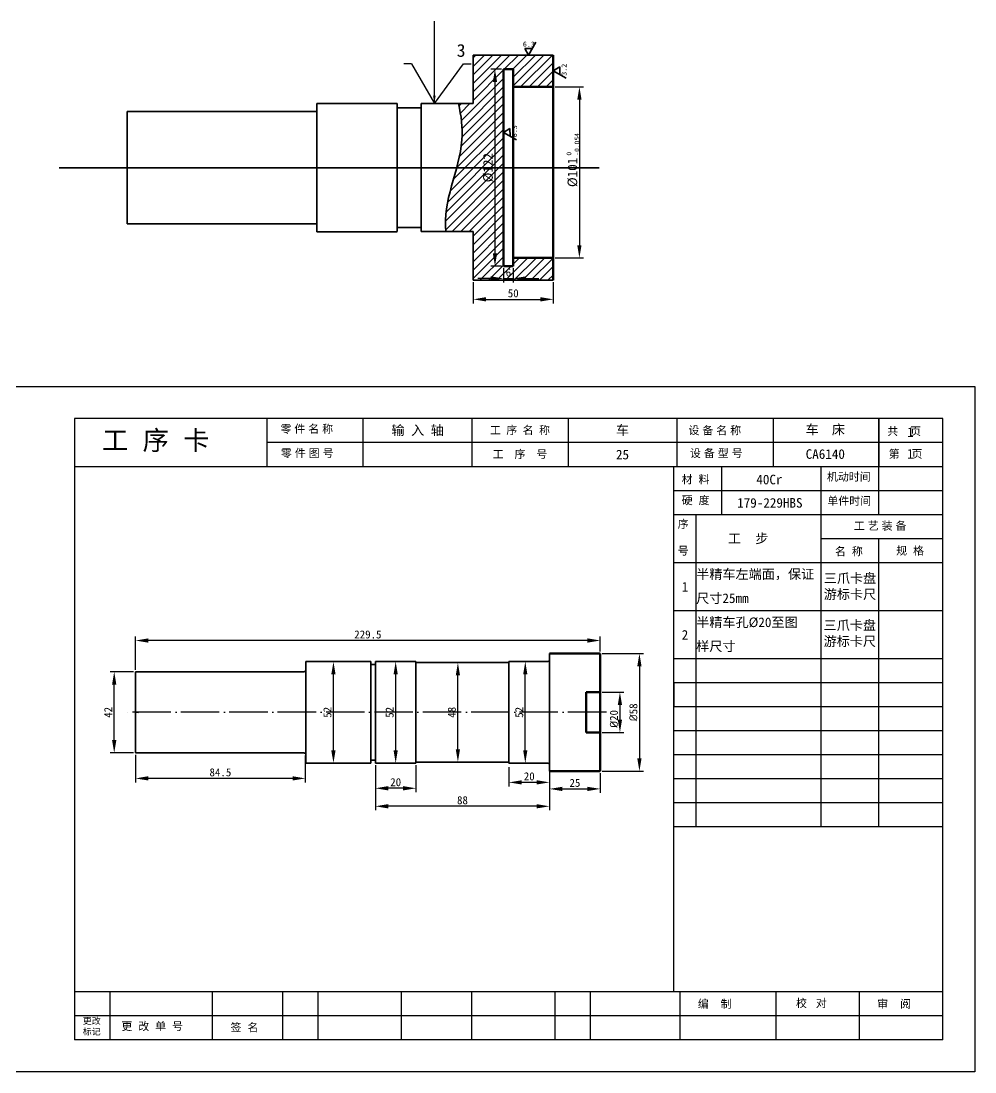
# Model space of a CAD drawing. Header units: millimetres. Extents: x -768 to 1998, y -1210 to -137.
# Drawn here: x 1345.2 to 1642.9, y -465.3 to -137.1 of the extents above; entities that cross this region are included whole.
import ezdxf

# ---------------------------------------------------------------- set-up
doc = ezdxf.new("R2010")
doc.units = ezdxf.units.MM
doc.header["$LTSCALE"] = 0.5
doc.header["$MEASUREMENT"] = 0
doc.linetypes.add('ACAD_ISO04W100', pattern=[30, 24, -3, 0, -3])
doc.layers.add('bx', color=4, linetype='Continuous', plot=False)
for name, color, linetype, lineweight in [('cu', 7, 'Continuous', 70), ('pou', 7, 'Continuous', 30), ('xi', 7, 'Continuous', 35), ('粗实线', 7, 'Continuous', 70)]:
    doc.layers.add(name, color=color, linetype=linetype, lineweight=lineweight)
doc.layers.add('中心线', color=255, linetype='ACAD_ISO04W100')
doc.layers.add('尺寸标注', color=255, linetype='Continuous')
doc.styles.get("Standard").update_dxf_attribs({"font": '', "height": 2.5})
doc.styles.get('Standard').set_extended_font_data('SimSun')
doc.dimstyles.new('DIN', dxfattribs={"dimtxt": 2.5, "dimasz": 4, "dimexe": 1.25, "dimexo": 0.625, "dimtad": 1, "dimdec": 4, "dimdsep": 46, "dimlunit": 6, "dimtxsty": 'Standard', "dimcen": 2.5, "dimadec": 0, "dimazin": 0, "dimtfac": 1, "dimtdec": 4, "dimtmove": 0, "dimatfit": 3, "dimfxl": 1, "dimtvp": 1, "dimtolj": 1, "dimtzin": 0, "dimarcsym": 0})
doc.dimstyles.new('ISO-25', dxfattribs={"dimtxt": 2.5, "dimasz": 2.5, "dimexe": 1.25, "dimexo": 0.625, "dimtad": 1, "dimdsep": 46, "dimtxsty": 'Standard', "dimcen": 2.5, "dimadec": 0, "dimazin": 0, "dimtp": 0.5, "dimtm": 0.3, "dimtfac": 1, "dimtmove": 0, "dimatfit": 3, "dimfxl": 1, "dimarcsym": 0})
doc.dimstyles.new('zhijingbiaozhu', dxfattribs={"dimtxt": 4, "dimasz": 4, "dimexe": 1.25, "dimexo": 0.625, "dimtad": 1, "dimtxsty": 'Standard', "dimcen": 2.5, "dimadec": 0, "dimazin": 0, "dimtfac": 1, "dimtmove": 0, "dimatfit": 3, "dimfxl": 1, "dimarcsym": 0})

# ---------------------------------------------------------------- blocks, each defined once
blk = doc.blocks.new('gxk1')
at = {"linetype": 'Continuous'}
for p, q in [((84, 7.5), (0, 7.5)), ((0, 0), (0, 7.5)), ((7, 0), (7, 7.5)), ((46, 0), (46, 7.5)), ((64, 0), (64, 7.5)), ((84, 0), (84, 7.5)), ((84, 0), (0, 0))]:
    blk.add_line(p, q, dxfattribs=at)
at = {"linetype": 'Continuous', "flags": 8}
for tag, p in [('XH', (0, 0)), ('GB', (7, 0)), ('MC', (46, 0)), ('GG', (64, 0))]:
    blk.add_attdef(tag, p, '', height=7, dxfattribs=at)
blk = doc.blocks.new('*D13')
at = {"layer": 'Defpoints', "color": 0, "transparency": 16777216}
for p in [(1486.32, -218.07), (1511.32, -218.07), (1511.32, -224.01)]:
    blk.add_point(p, dxfattribs=at)
at = {"layer": 'xi', "color": 0, "lineweight": -2, "transparency": 16777216}
for p, q in [((1486.32, -218.7), (1486.32, -225.26)), ((1511.32, -218.7), (1511.32, -225.26)), ((1490.32, -224.01), (1507.32, -224.01))]:
    blk.add_line(p, q, dxfattribs=at)
at = {"layer": 'xi', "color": 0, "transparency": 16777216}
for points in [[(1490.32, -223.34), (1490.32, -224.67), (1486.32, -224.01)], [(1507.32, -223.34), (1507.32, -224.67), (1511.32, -224.01)]]:
    blk.add_solid(points, dxfattribs=at)
at = {"layer": 'xi', "color": 0, "transparency": 16777216, "insert": (1498.82, -222.13), "char_height": 2.5, "attachment_point": 5}
blk.add_mtext('\\A1;50', dxfattribs=at)
blk = doc.blocks.new('*D14')
at = {"layer": 'Defpoints', "color": 0, "transparency": 16777216}
for p in [(1511.32, -157.66), (1511.32, -211.1), (1519.47, -211.1)]:
    blk.add_point(p, dxfattribs=at)
at = {"layer": 'xi', "color": 0, "lineweight": -2, "transparency": 16777216}
for p, q in [((1511.94, -157.66), (1520.72, -157.66)), ((1519.47, -161.66), (1519.47, -207.1)), ((1511.94, -211.1), (1520.72, -211.1))]:
    blk.add_line(p, q, dxfattribs=at)
at = {"layer": 'xi', "color": 0, "transparency": 16777216}
for points in [[(1518.81, -161.66), (1520.14, -161.66), (1519.47, -157.66)], [(1518.81, -207.1), (1520.14, -207.1), (1519.47, -211.1)]]:
    blk.add_solid(points, dxfattribs=at)
at = {"layer": 'xi', "color": 0, "transparency": 16777216, "insert": (1517.35, -184.38), "char_height": 3, "attachment_point": 5, "rotation": 90}
blk.add_mtext('%%c101', dxfattribs=at)
blk = doc.blocks.new('*D15')
at = {"layer": 'Defpoints', "color": 0, "transparency": 16777216}
for p in [(1495.82, -152.18), (1493.12, -213.62), (1495.82, -213.62)]:
    blk.add_point(p, dxfattribs=at)
at = {"layer": 'xi', "color": 0, "lineweight": -2, "transparency": 16777216}
for p, q in [((1495.19, -152.18), (1491.87, -152.18)), ((1493.12, -156.18), (1493.12, -209.62)), ((1495.19, -213.62), (1491.87, -213.62))]:
    blk.add_line(p, q, dxfattribs=at)
at = {"layer": 'xi', "color": 0, "transparency": 16777216}
for points in [[(1492.46, -156.18), (1493.79, -156.18), (1493.12, -152.18)], [(1492.46, -209.62), (1493.79, -209.62), (1493.12, -213.62)]]:
    blk.add_solid(points, dxfattribs=at)
at = {"layer": 'xi', "color": 0, "transparency": 16777216, "insert": (1491, -182.9), "char_height": 3, "attachment_point": 5, "rotation": 90}
blk.add_mtext('%%C122', dxfattribs=at)
blk = doc.blocks.new('*D16')
at = {"layer": 'Defpoints', "color": 0, "transparency": 16777216}
for p in [(1495.82, -213.62), (1498.82, -213.62), (1498.82, -217.5)]:
    blk.add_point(p, dxfattribs=at)
at = {"layer": 'xi', "color": 0, "lineweight": -2, "transparency": 16777216}
for p, q in [((1495.82, -214.25), (1495.82, -218.75)), ((1498.82, -214.25), (1498.82, -218.75)), ((1491.82, -217.5), (1487.82, -217.5)), ((1495.82, -217.5), (1498.82, -217.5)), ((1502.82, -217.5), (1506.82, -217.5))]:
    blk.add_line(p, q, dxfattribs=at)
at = {"layer": 'xi', "color": 0, "transparency": 16777216}
for points in [[(1491.82, -216.83), (1491.82, -218.16), (1495.82, -217.5)], [(1502.82, -216.83), (1502.82, -218.16), (1498.82, -217.5)]]:
    blk.add_solid(points, dxfattribs=at)
at = {"layer": 'xi', "color": 0, "transparency": 16777216, "insert": (1497.32, -215.62), "char_height": 2.5, "attachment_point": 5}
blk.add_mtext('\\A1;6', dxfattribs=at)
blk = doc.blocks.new('*D98')
at = {"layer": 'Defpoints', "color": 0, "transparency": 16777216}
for p in [(1380.93, -330.54), (1526, -334.59), (1380.93, -340.3)]:
    blk.add_point(p, dxfattribs=at)
at = {"layer": 'xi', "color": 0, "lineweight": -2, "transparency": 16777216}
for p, q in [((1380.93, -339.67), (1380.93, -329.29)), ((1522, -330.54), (1384.93, -330.54)), ((1526, -333.96), (1526, -329.29))]:
    blk.add_line(p, q, dxfattribs=at)
at = {"layer": 'xi', "color": 0, "transparency": 16777216}
for points in [[(1384.93, -329.87), (1384.93, -331.2), (1380.93, -330.54)], [(1522, -329.87), (1522, -331.2), (1526, -330.54)]]:
    blk.add_solid(points, dxfattribs=at)
at = {"layer": 'xi', "color": 0, "transparency": 16777216, "insert": (1453.46, -328.66), "char_height": 2.5, "attachment_point": 5}
blk.add_mtext('\\A1;229.5', dxfattribs=at)
blk = doc.blocks.new('*D99')
at = {"layer": 'Defpoints', "color": 0, "transparency": 16777216}
for p in [(1502.59, -337.13), (1503.48, -337.13), (1503.48, -368.8)]:
    blk.add_point(p, dxfattribs=at)
at = {"layer": 'xi', "color": 0, "lineweight": -2, "transparency": 16777216}
for p, q in [((1502.85, -337.13), (1501.34, -337.13)), ((1502.59, -364.8), (1502.59, -341.13)), ((1502.85, -368.8), (1501.34, -368.8))]:
    blk.add_line(p, q, dxfattribs=at)
at = {"layer": 'xi', "color": 0, "transparency": 16777216}
for points in [[(1501.92, -341.13), (1503.25, -341.13), (1502.59, -337.13)], [(1501.92, -364.8), (1503.25, -364.8), (1502.59, -368.8)]]:
    blk.add_solid(points, dxfattribs=at)
at = {"layer": 'xi', "color": 0, "transparency": 16777216, "insert": (1500.71, -352.96), "char_height": 2.5, "attachment_point": 5, "rotation": 90}
blk.add_mtext('\\A1;52', dxfattribs=at)
blk = doc.blocks.new('*D100')
at = {"layer": 'Defpoints', "color": 0, "transparency": 16777216}
for p in [(1480.16, -337.44), (1481.55, -337.44), (1480.16, -368.48)]:
    blk.add_point(p, dxfattribs=at)
at = {"layer": 'xi', "color": 0, "lineweight": -2, "transparency": 16777216}
for p, q in [((1480.79, -337.44), (1482.8, -337.44)), ((1481.55, -364.48), (1481.55, -341.44)), ((1480.79, -368.48), (1482.8, -368.48))]:
    blk.add_line(p, q, dxfattribs=at)
at = {"layer": 'xi', "color": 0, "transparency": 16777216}
for points in [[(1480.88, -341.44), (1482.21, -341.44), (1481.55, -337.44)], [(1480.88, -364.48), (1482.21, -364.48), (1481.55, -368.48)]]:
    blk.add_solid(points, dxfattribs=at)
at = {"layer": 'xi', "color": 0, "transparency": 16777216, "insert": (1479.67, -352.96), "char_height": 2.5, "attachment_point": 5, "rotation": 90}
blk.add_mtext('\\A1;48', dxfattribs=at)
blk = doc.blocks.new('*D101')
at = {"layer": 'Defpoints', "color": 0, "transparency": 16777216}
for p in [(1462.14, -337.13), (1462.14, -337.13), (1462.14, -368.8)]:
    blk.add_point(p, dxfattribs=at)
at = {"layer": 'xi', "color": 0, "lineweight": -2, "transparency": 16777216}
for p, q in [((1461.51, -337.13), (1460.89, -337.13)), ((1462.14, -364.8), (1462.14, -341.13)), ((1461.51, -368.8), (1460.89, -368.8))]:
    blk.add_line(p, q, dxfattribs=at)
at = {"layer": 'xi', "color": 0, "transparency": 16777216}
for points in [[(1461.47, -341.13), (1462.8, -341.13), (1462.14, -337.13)], [(1461.47, -364.8), (1462.8, -364.8), (1462.14, -368.8)]]:
    blk.add_solid(points, dxfattribs=at)
at = {"layer": 'xi', "color": 0, "transparency": 16777216, "insert": (1460.26, -352.96), "char_height": 2.5, "attachment_point": 5, "rotation": 90}
blk.add_mtext('\\A1;52', dxfattribs=at)
blk = doc.blocks.new('*D102')
at = {"layer": 'Defpoints', "color": 0, "transparency": 16777216}
for p in [(1442.71, -337.13), (1444.28, -337.13), (1444.28, -368.8)]:
    blk.add_point(p, dxfattribs=at)
at = {"layer": 'xi', "color": 0, "lineweight": -2, "transparency": 16777216}
for p, q in [((1443.66, -337.13), (1441.46, -337.13)), ((1442.71, -364.8), (1442.71, -341.13)), ((1443.66, -368.8), (1441.46, -368.8))]:
    blk.add_line(p, q, dxfattribs=at)
at = {"layer": 'xi', "color": 0, "transparency": 16777216}
for points in [[(1442.04, -341.13), (1443.38, -341.13), (1442.71, -337.13)], [(1442.04, -364.8), (1443.38, -364.8), (1442.71, -368.8)]]:
    blk.add_solid(points, dxfattribs=at)
at = {"layer": 'xi', "color": 0, "transparency": 16777216, "insert": (1440.84, -352.96), "char_height": 2.5, "attachment_point": 5, "rotation": 90}
blk.add_mtext('\\A1;52', dxfattribs=at)
blk = doc.blocks.new('*D103')
at = {"layer": 'Defpoints', "color": 0, "transparency": 16777216}
for p in [(1374.3, -340.3), (1380.93, -340.3), (1380.93, -365.64)]:
    blk.add_point(p, dxfattribs=at)
at = {"layer": 'xi', "color": 0, "lineweight": -2, "transparency": 16777216}
for p, q in [((1380.3, -340.3), (1373.05, -340.3)), ((1374.3, -361.64), (1374.3, -344.3)), ((1380.3, -365.64), (1373.05, -365.64))]:
    blk.add_line(p, q, dxfattribs=at)
at = {"layer": 'xi', "color": 0, "transparency": 16777216}
for points in [[(1373.63, -344.3), (1374.96, -344.3), (1374.3, -340.3)], [(1373.63, -361.64), (1374.96, -361.64), (1374.3, -365.64)]]:
    blk.add_solid(points, dxfattribs=at)
at = {"layer": 'xi', "color": 0, "transparency": 16777216, "insert": (1372.42, -352.97), "char_height": 2.5, "attachment_point": 5, "rotation": 90}
blk.add_mtext('\\A1;42', dxfattribs=at)
blk = doc.blocks.new('*D104')
at = {"layer": 'Defpoints', "color": 0, "transparency": 16777216}
for p in [(1497.48, -369.47), (1510.15, -369.47), (1497.48, -374.83)]:
    blk.add_point(p, dxfattribs=at)
at = {"layer": 'xi', "color": 0, "lineweight": -2, "transparency": 16777216}
for p, q in [((1497.48, -370.1), (1497.48, -376.08)), ((1510.15, -370.1), (1510.15, -376.08)), ((1506.15, -374.83), (1501.48, -374.83))]:
    blk.add_line(p, q, dxfattribs=at)
at = {"layer": 'xi', "color": 0, "transparency": 16777216}
for points in [[(1501.48, -374.17), (1501.48, -375.5), (1497.48, -374.83)], [(1506.15, -374.17), (1506.15, -375.5), (1510.15, -374.83)]]:
    blk.add_solid(points, dxfattribs=at)
at = {"layer": 'xi', "color": 0, "transparency": 16777216, "insert": (1503.82, -372.96), "char_height": 2.5, "attachment_point": 5}
blk.add_mtext('\\A1;20', dxfattribs=at)
blk = doc.blocks.new('*D105')
at = {"layer": 'Defpoints', "color": 0, "transparency": 16777216}
for p in [(1455.8, -368.8), (1468.47, -368.8), (1455.8, -376.67)]:
    blk.add_point(p, dxfattribs=at)
at = {"layer": 'xi', "color": 0, "lineweight": -2, "transparency": 16777216}
for p, q in [((1455.8, -369.42), (1455.8, -377.92)), ((1468.47, -369.42), (1468.47, -377.92)), ((1464.47, -376.67), (1459.8, -376.67))]:
    blk.add_line(p, q, dxfattribs=at)
at = {"layer": 'xi', "color": 0, "transparency": 16777216}
for points in [[(1459.8, -376), (1459.8, -377.34), (1455.8, -376.67)], [(1464.47, -376), (1464.47, -377.34), (1468.47, -376.67)]]:
    blk.add_solid(points, dxfattribs=at)
at = {"layer": 'xi', "color": 0, "transparency": 16777216, "insert": (1462.14, -374.79), "char_height": 2.5, "attachment_point": 5}
blk.add_mtext('\\A1;20', dxfattribs=at)
blk = doc.blocks.new('*D106')
at = {"layer": 'Defpoints', "color": 0, "transparency": 16777216}
for p in [(1380.93, -365.64), (1433.94, -365.84), (1380.93, -373.59)]:
    blk.add_point(p, dxfattribs=at)
at = {"layer": 'xi', "color": 0, "lineweight": -2, "transparency": 16777216}
for p, q in [((1380.93, -366.27), (1380.93, -374.84)), ((1433.94, -366.46), (1433.94, -374.84)), ((1429.94, -373.59), (1384.93, -373.59))]:
    blk.add_line(p, q, dxfattribs=at)
at = {"layer": 'xi', "color": 0, "transparency": 16777216}
for points in [[(1384.93, -372.92), (1384.93, -374.25), (1380.93, -373.59)], [(1429.94, -372.92), (1429.94, -374.25), (1433.94, -373.59)]]:
    blk.add_solid(points, dxfattribs=at)
at = {"layer": 'xi', "color": 0, "transparency": 16777216, "insert": (1407.44, -371.71), "char_height": 2.5, "attachment_point": 5}
blk.add_mtext('\\A1;84.5', dxfattribs=at)
blk = doc.blocks.new('*D107')
at = {"layer": 'Defpoints', "color": 0, "transparency": 16777216}
for p in [(1455.8, -371.32), (1510.15, -371.32), (1455.8, -382.3)]:
    blk.add_point(p, dxfattribs=at)
at = {"layer": 'xi', "color": 0, "lineweight": -2, "transparency": 16777216}
for p, q in [((1455.8, -371.95), (1455.8, -383.55)), ((1510.15, -371.95), (1510.15, -383.55)), ((1506.15, -382.3), (1459.8, -382.3))]:
    blk.add_line(p, q, dxfattribs=at)
at = {"layer": 'xi', "color": 0, "transparency": 16777216}
for points in [[(1459.8, -381.63), (1459.8, -382.96), (1455.8, -382.3)], [(1506.15, -381.63), (1506.15, -382.96), (1510.15, -382.3)]]:
    blk.add_solid(points, dxfattribs=at)
at = {"layer": 'xi', "color": 0, "transparency": 16777216, "insert": (1482.98, -380.42), "char_height": 2.5, "attachment_point": 5}
blk.add_mtext('\\A1;88', dxfattribs=at)
blk = doc.blocks.new('*D108')
at = {"layer": 'Defpoints', "color": 0, "transparency": 16777216}
for p in [(1510.15, -371.32), (1526, -371.32), (1526, -376.87)]:
    blk.add_point(p, dxfattribs=at)
at = {"layer": 'xi', "color": 0, "lineweight": -2, "transparency": 16777216}
for p, q in [((1510.15, -371.95), (1510.15, -378.12)), ((1526, -371.95), (1526, -378.12)), ((1514.15, -376.87), (1522, -376.87))]:
    blk.add_line(p, q, dxfattribs=at)
at = {"layer": 'xi', "color": 0, "transparency": 16777216}
for points in [[(1514.15, -376.21), (1514.15, -377.54), (1510.15, -376.87)], [(1522, -376.21), (1522, -377.54), (1526, -376.87)]]:
    blk.add_solid(points, dxfattribs=at)
at = {"layer": 'xi', "color": 0, "transparency": 16777216, "insert": (1518.07, -375), "char_height": 2.5, "attachment_point": 5}
blk.add_mtext('\\A1;25', dxfattribs=at)
blk = doc.blocks.new('*D109')
at = {"layer": 'Defpoints', "color": 0, "transparency": 16777216}
for p in [(1526, -346.64), (1526, -359.3), (1532.12, -359.3)]:
    blk.add_point(p, dxfattribs=at)
at = {"layer": 'xi', "color": 0, "lineweight": -2, "transparency": 16777216}
for p, q in [((1526.62, -346.64), (1533.37, -346.64)), ((1532.12, -350.64), (1532.12, -355.3)), ((1526.62, -359.3), (1533.37, -359.3))]:
    blk.add_line(p, q, dxfattribs=at)
at = {"layer": 'xi', "color": 0, "transparency": 16777216}
for points in [[(1531.45, -350.64), (1532.78, -350.64), (1532.12, -346.64)], [(1531.45, -355.3), (1532.78, -355.3), (1532.12, -359.3)]]:
    blk.add_solid(points, dxfattribs=at)
at = {"layer": 'xi', "color": 0, "transparency": 16777216, "insert": (1530.24, -355.02), "char_height": 2.5, "attachment_point": 5, "rotation": 90}
blk.add_mtext('\\A1;{\\fISOCPEUR|b0|i0|c0|p34;%%C}20', dxfattribs=at)
blk = doc.blocks.new('*D110')
at = {"layer": 'Defpoints', "color": 0, "transparency": 16777216}
for p in [(1526, -334.59), (1526, -371.32), (1538.2, -371.32)]:
    blk.add_point(p, dxfattribs=at)
at = {"layer": 'xi', "color": 0, "lineweight": -2, "transparency": 16777216}
for p, q in [((1526.62, -334.59), (1539.45, -334.59)), ((1538.2, -338.59), (1538.2, -367.32)), ((1526.62, -371.32), (1539.45, -371.32))]:
    blk.add_line(p, q, dxfattribs=at)
at = {"layer": 'xi', "color": 0, "transparency": 16777216}
for points in [[(1537.53, -338.59), (1538.87, -338.59), (1538.2, -334.59)], [(1537.53, -367.32), (1538.87, -367.32), (1538.2, -371.32)]]:
    blk.add_solid(points, dxfattribs=at)
at = {"layer": 'xi', "color": 0, "transparency": 16777216, "insert": (1536.32, -352.96), "char_height": 2.5, "attachment_point": 5, "rotation": 90}
blk.add_mtext('\\A1;{\\fISOCPEUR|b0|i0|c0|p34;%%C}58', dxfattribs=at)

msp = doc.modelspace()

# ---------------------------------------------------------------- hatches: boundary and pattern name
at = {"layer": '尺寸标注'}
h = msp.add_hatch(dxfattribs=at)
h.set_pattern_fill('ANSI31', color=256, scale=15, style=0)
h.set_pattern_definition([(45, (668.0183, 422.5537), (-1.3258252, 1.3258252), [])])
edge = h.paths.add_edge_path()
edge.add_line((1495.81785, -152.18013), (1498.81785, -152.18013))
edge.add_line((1498.81785, -152.18013), (1498.81785, -154.70465))
edge.add_line((1498.81785, -154.70465), (1498.81785, -156.91506))
edge.add_line((1498.81785, -156.91506), (1498.81785, -157.6639))
edge.add_line((1498.81785, -157.6639), (1511.31785, -157.6639))
edge.add_line((1511.31785, -157.6639), (1511.31785, -156.98005))
edge.add_line((1511.31785, -156.98005), (1511.31785, -152.61363))
edge.add_line((1511.31785, -152.61363), (1511.31785, -152.61363))
edge.add_line((1511.31785, -152.61363), (1511.31785, -152.61363))
edge.add_line((1511.31785, -152.61363), (1511.31785, -147.73005))
edge.add_line((1511.31785, -147.73005), (1503.60053, -147.73005))
edge.add_line((1503.60053, -147.73005), (1503.60053, -147.73005))
edge.add_line((1503.60053, -147.73005), (1503.60053, -147.73005))
edge.add_line((1503.60053, -147.73005), (1498.81785, -147.73005))
edge.add_line((1498.81785, -147.73005), (1486.31785, -147.73005))
edge.add_line((1486.31785, -147.73005), (1486.2934, -160.96615))
edge.add_line((1486.2934, -160.96615), (1486.2934, -162.9015))
edge.add_line((1486.2934, -162.9015), (1485.5434, -162.9015))
edge.add_line((1485.5434, -162.9015), (1481.75372, -162.9015))
edge.add_spline(control_points=[(1481.75372, -162.9015), (1482.59428, -166.67222), (1483.43833, -173.32163), (1481.93374, -180.01294), (1481.16289, -182.9015)], knot_values=[10.472410831, 10.472410831, 10.472410831, 10.472410831, 21.97871512, 30.728418315, 30.728418315, 30.728418315, 30.728418315], degree=3, periodic=0)
edge.add_line((1481.16289, -182.9015), (1495.81785, -182.9015))
edge.add_line((1495.81785, -182.9015), (1495.81785, -152.18013))
edge = h.paths.add_edge_path()
edge.add_line((1495.81785, -182.9015), (1481.16289, -182.9015))
edge.add_spline(control_points=[(1481.16289, -182.9015), (1479.37527, -189.60004), (1476.93726, -196.28893), (1477.80563, -202.84835)], knot_values=[30.728418315, 30.728418315, 30.728418315, 30.728418315, 51.01889207, 51.01889207, 51.01889207, 51.01889207], degree=3, periodic=0)
edge.add_line((1477.80563, -202.84835), (1485.5434, -202.84835))
edge.add_line((1485.5434, -202.84835), (1486.2934, -202.84835))
edge.add_line((1486.2934, -202.84835), (1486.2934, -204.83685))
edge.add_line((1486.2934, -204.83685), (1486.31785, -218.07295))
edge.add_line((1486.31785, -218.07295), (1493.81785, -218.07295))
edge.add_line((1493.81785, -218.07295), (1498.81785, -218.07295))
edge.add_line((1498.81785, -218.07295), (1511.31785, -218.07295))
edge.add_line((1511.31785, -218.07295), (1511.31785, -211.09835))
edge.add_line((1511.31785, -211.09835), (1500.06785, -211.09835))
edge.add_line((1500.06785, -211.09835), (1498.81785, -211.09835))
edge.add_line((1498.81785, -211.09835), (1498.81785, -213.62287))
edge.add_line((1498.81785, -213.62287), (1495.81785, -213.62287))
edge.add_line((1495.81785, -213.62287), (1495.81785, -182.9015))
h.paths.add_polyline_path([(1488.74924, -187.74317), (1488.74924, -178.05983), (1493.24924, -178.05983), (1493.24924, -187.74317)], flags=9)
h.paths.add_polyline_path([(1495.71785, -213.12283), (1498.91785, -213.12283), (1498.91785, -217.62283), (1495.71785, -217.62283)], flags=24)

# ---------------------------------------------------------------- linework, layer by layer
at = {"color": 0, "linetype": 'ByBlock'}
for p, q in [((1632.9235, -261.2572), (1361.9235, -261.2572)), ((1361.9235, -261.2572), (1361.9235, -455.2572)), ((1421.9235, -261.2572), (1421.9235, -276.2572)), ((1451.9235, -261.2572), (1451.9235, -276.2572)), ((1485.9235, -261.2572), (1485.9235, -276.2572)), ((1515.9235, -261.2572), (1515.9235, -276.2572)), ((1549.9235, -261.2572), (1549.9235, -276.2572)), ((1579.9235, -261.2572), (1579.9235, -276.2572)), ((1612.9235, -291.2572), (1612.9235, -261.2572)), ((1612.9235, -261.2572), (1612.9235, -276.2572)), ((1632.9235, -455.2572), (1632.9235, -261.2572)), ((1632.9235, -268.7572), (1421.9235, -268.7572)), ((1632.9235, -276.2572), (1361.9235, -276.2572)), ((1548.9235, -440.2572), (1548.9235, -276.2572)), ((1563.9235, -291.2572), (1563.9235, -276.2572)), ((1594.9235, -306.2572), (1594.9235, -276.2572)), ((1632.9235, -283.7572), (1548.9235, -283.7572)), ((1632.9235, -291.2572), (1548.9235, -291.2572)), ((1555.9235, -306.2572), (1555.9235, -291.2572)), ((1632.9235, -298.7572), (1594.9235, -298.7572)), ((1612.9235, -306.2572), (1612.9235, -298.7572)), ((1632.9235, -306.2572), (1548.9235, -306.2572)), ((1548.9235, -343.7572), (1548.9235, -351.2572)), ((1632.9235, -440.2572), (1361.9235, -440.2572)), ((1372.9235, -440.2572), (1372.9235, -455.2572)), ((1404.9235, -455.2572), (1404.9235, -440.2572)), ((1426.9235, -455.2572), (1426.9235, -440.2572)), ((1437.9235, -455.2572), (1437.9235, -440.2572)), ((1463.9235, -455.2572), (1463.9235, -440.2572)), ((1485.9235, -455.2572), (1485.9235, -440.2572)), ((1511.9235, -455.2572), (1511.9235, -440.2572)), ((1522.9235, -455.2572), (1522.9235, -440.2572)), ((1550.9235, -455.2572), (1550.9235, -440.2572)), ((1580.9235, -455.2572), (1580.9235, -440.2572)), ((1606.9235, -455.2572), (1606.9235, -440.2572)), ((1632.9235, -447.7572), (1361.9235, -447.7572)), ((1632.9235, -455.2572), (1361.9235, -455.2572))]:
    msp.add_line(p, q, dxfattribs=at)
at = {"color": 0, "linetype": 'ByBlock', "lineweight": 30}
msp.add_line((1361.9235, -276.2572), (1361.9235, -276.2572), dxfattribs=at)
at = {"linetype": 'Continuous'}
for p, q in [((1632.9235, -306.2572), (1548.9235, -306.2572)), ((1548.9235, -313.7572), (1548.9235, -306.2572)), ((1555.9235, -313.7572), (1555.9235, -306.2572)), ((1594.9235, -313.7572), (1594.9235, -306.2572)), ((1612.9235, -313.7572), (1612.9235, -306.2572)), ((1632.9235, -313.7572), (1632.9235, -306.2572)), ((1548.9235, -321.2572), (1548.9235, -313.7572)), ((1555.9235, -336.2572), (1555.9235, -313.7572)), ((1594.9235, -336.2572), (1594.9235, -313.7572)), ((1612.9235, -336.2572), (1612.9235, -313.7572)), ((1632.9235, -321.2572), (1632.9235, -313.7572)), ((1632.9235, -321.2572), (1548.9235, -321.2572)), ((1632.9235, -336.2572), (1548.9235, -336.2572)), ((1548.9235, -343.7572), (1548.9235, -336.2572)), ((1555.9235, -351.2572), (1555.9235, -336.2572)), ((1594.9235, -351.2572), (1594.9235, -336.2572)), ((1612.9235, -351.2572), (1612.9235, -336.2572)), ((1632.9235, -343.7572), (1632.9235, -336.2572))]:
    msp.add_line(p, q, dxfattribs=at)
at = {"layer": 'bx', "color": 0, "linetype": 'ByBlock'}
msp.add_lwpolyline([(1331.9235, -251.2572), (1642.9235, -251.2572), (1642.9235, -465.2572), (1331.9235, -465.2572)], close=True, dxfattribs=at)
at = {"layer": 'cu'}
for p, q in [((1511.31785, -156.98005), (1511.31785, -147.73005)), ((1498.81785, -152.18013), (1495.81785, -152.18013)), ((1495.81785, -152.18013), (1495.81785, -213.62287)), ((1498.81785, -154.70465), (1498.81785, -152.18013)), ((1498.81785, -154.70465), (1498.81785, -156.91506)), ((1498.81785, -208.8891), (1498.81785, -156.91506)), ((1511.31785, -208.83631), (1511.31785, -156.98005)), ((1498.81785, -157.6639), (1511.31785, -157.6639)), ((1498.81785, -211.09835), (1498.81785, -208.8891)), ((1511.31785, -208.83631), (1511.31785, -218.07295)), ((1500.06785, -211.09835), (1498.81785, -211.09835)), ((1498.81785, -211.09835), (1498.81785, -213.62287)), ((1511.31785, -211.09835), (1500.06785, -211.09835)), ((1498.81785, -213.62287), (1495.81785, -213.62287))]:
    msp.add_line(p, q, dxfattribs=at)
at = {"layer": 'pou'}
for p, q in [((1474.21001, -148.37301), (1474.21001, -137.1097)), ((1467.04367, -150.48907), (1464.64367, -150.48907)), ((1467.04367, -150.48907), (1474.21, -162.90152)), ((1474.21, -162.90152), (1483.30636, -150.4931)), ((1483.30636, -150.4931), (1485.70636, -150.4931))]:
    msp.add_line(p, q, dxfattribs=at)
at = {"layer": 'xi'}
for p, q in [((1503.60053, -147.73005), (1505.90993, -143.73005)), ((1502.44583, -145.73005), (1504.75523, -145.73005)), ((1502.44583, -145.73005), (1503.60053, -147.73005)), ((1486.31785, -147.73005), (1486.2934, -160.96615)), ((1498.81785, -147.73005), (1486.31785, -147.73005)), ((1513.31785, -151.45893), (1511.31785, -152.61363)), ((1511.31785, -152.61363), (1515.31785, -154.92303)), ((1513.31785, -151.45893), (1513.31785, -153.76833)), ((1437.56785, -202.9015), (1437.56785, -162.9015)), ((1437.56785, -162.9015), (1462.56785, -162.9015)), ((1470.06785, -162.9015), (1485.5434, -162.9015)), ((1485.5434, -162.9015), (1486.2934, -162.9015)), ((1486.2934, -160.96615), (1486.2934, -162.9015)), ((1497.80928, -170.71658), (1495.81785, -171.88602)), ((1495.81785, -171.88602), (1499.83479, -174.16583)), ((1497.80928, -170.71658), (1497.82632, -173.02592)), ((1437.56785, -202.9015), (1462.56785, -202.9015)), ((1470.06785, -202.84835), (1485.5434, -202.84835)), ((1486.2934, -202.84835), (1485.5434, -202.84835)), ((1486.2934, -204.83685), (1486.2934, -202.84835)), ((1486.31785, -218.07295), (1486.2934, -204.83685)), ((1493.81785, -218.07295), (1486.31785, -218.07295)), ((1510.15058, -334.5886), (1510.15058, -336.45102)), ((1454.42194, -337.12655), (1434.14206, -337.12655)), ((1434.14206, -339.62058), (1434.14206, -337.12655)), ((1454.42194, -368.79777), (1454.42194, -337.12655)), ((1455.80406, -338.06755), (1455.80406, -337.12655)), ((1455.80406, -337.12655), (1468.4708, -337.12655)), ((1468.4708, -368.47622), (1468.4708, -337.12655)), ((1468.4708, -337.43593), (1497.48452, -337.43593)), ((1497.48452, -368.79777), (1497.48452, -337.12655)), ((1497.48452, -337.12655), (1509.47505, -337.12655)), ((1510.15058, -336.45102), (1510.15058, -369.4733)), ((1380.92773, -364.67505), (1380.92773, -341.2371)), ((1381.88089, -340.2961), (1433.46654, -340.2961)), ((1434.14206, -339.62058), (1434.14206, -366.3159)), ((1455.80406, -338.06755), (1454.42194, -338.06755)), ((1455.80406, -368.79777), (1455.80406, -338.06755)), ((1433.46654, -365.64038), (1380.92773, -365.64038)), ((1434.14206, -366.3159), (1434.14206, -368.79777)), ((1434.14206, -368.79777), (1454.42194, -368.79777)), ((1455.80406, -367.85677), (1454.42194, -367.85677)), ((1468.4708, -368.79777), (1455.80406, -368.79777)), ((1497.48452, -368.47622), (1468.4708, -368.47622)), ((1468.4708, -368.47622), (1468.4708, -368.79777)), ((1509.47505, -368.79777), (1497.48452, -368.79777)), ((1510.15058, -371.32355), (1510.15058, -369.4733))]:
    msp.add_line(p, q, dxfattribs=at)
at = {"layer": 'xi', "color": 0}
for p, q in [((1498.81785, -147.73005), (1493.81785, -147.73005)), ((1511.31785, -147.73005), (1498.81785, -147.73005)), ((1462.56785, -162.9015), (1462.56785, -182.90151)), ((1470.06785, -162.9015), (1470.06785, -182.90151)), ((1437.56785, -165.40151), (1378.31785, -165.40151)), ((1378.31785, -200.40151), (1378.31785, -165.40151)), ((1470.06785, -164.20466), (1462.56785, -164.20466)), ((1462.56785, -201.59835), (1462.56785, -182.9015)), ((1470.06785, -202.84835), (1470.06785, -182.9015)), ((1378.31785, -200.40151), (1437.56785, -200.40151)), ((1470.06785, -201.59835), (1462.56785, -201.59835)), ((1462.56785, -201.59835), (1462.56785, -202.84835)), ((1498.81785, -218.07295), (1493.81785, -218.07295)), ((1511.31785, -218.07295), (1498.81785, -218.07295)), ((1510.15058, -334.5886), (1525.99835, -334.5886)), ((1525.99835, -352.96824), (1525.99835, -334.5886)), ((1525.99835, -334.5886), (1525.99835, -371.32355)), ((1380.92773, -365.64038), (1380.92773, -340.2961)), ((1381.88089, -340.2961), (1380.92773, -340.2961)), ((1383.20361, -340.2961), (1381.88089, -340.2961)), ((1381.88089, -352.96824), (1380.92773, -352.95608)), ((1380.92773, -352.95608), (1380.92773, -352.95608)), ((1380.92773, -352.95608), (1380.92773, -365.64038)), ((1513.33229, -371.32355), (1525.99835, -371.32355))]:
    msp.add_line(p, q, dxfattribs=at)
at = {"layer": 'xi', "color": 1}
msp.add_line((1525.68799, -182.9015), (1357.06785, -182.9015), dxfattribs=at)
at = {"layer": 'xi'}
for centre, start, end in [((1509.47505, -336.45102), 270, 0), ((1433.46654, -339.62058), 270, 0), ((1433.46654, -366.3159), 0, 90), ((1509.47505, -369.4733), 0, 90)]:
    msp.add_arc(centre, 0.67552, start, end, dxfattribs=at)
msp.add_open_spline([(1481.75372, -162.9015), (1482.59428, -166.67222), (1484.28383, -179.98236), (1476.5628, -193.46037), (1477.80563, -202.84835)], degree=3, knots=[10.472410831, 10.472410831, 10.472410831, 10.472410831, 21.97871512, 51.01889207, 51.01889207, 51.01889207, 51.01889207], dxfattribs=at)
at = {"layer": '中心线'}
msp.add_line((1527.89319, -352.96216), (1377.68657, -352.96216), dxfattribs=at)
at = {"layer": '粗实线', "color": 0}
for p, q in [((1510.15058, -334.5886), (1525.99835, -334.5886)), ((1525.99835, -334.5886), (1525.99835, -337.92501)), ((1525.99835, -371.32355), (1525.99835, -368.01146)), ((1513.33229, -371.32355), (1525.99835, -371.32355))]:
    msp.add_line(p, q, dxfattribs=at)
at = {"layer": '粗实线'}
for p, q in [((1525.99835, -346.63521), (1525.99835, -337.92501)), ((1521.56624, -359.30127), (1521.56624, -346.63521)), ((1521.56624, -346.63521), (1525.99835, -346.63521)), ((1525.99835, -346.63521), (1525.99835, -359.30127)), ((1525.99835, -359.30127), (1521.56624, -359.30127)), ((1525.99835, -368.01146), (1525.99835, -359.30127)), ((1513.33229, -371.32355), (1510.15058, -371.32355))]:
    msp.add_line(p, q, dxfattribs=at)

# ---------------------------------------------------------------- block references
at = {"color": 0, "linetype": 'ByBlock'}
for p in [(1548.9235, -351.2572), (1548.9235, -358.7572), (1548.9235, -366.2572), (1548.9235, -373.7572), (1548.9235, -381.2572), (1548.9235, -388.7572)]:
    msp.add_blockref('gxk1', p, dxfattribs=at)

# ---------------------------------------------------------------- texts
at = {"color": 0, "linetype": 'ByBlock', "attachment_point": 1}
for s, insert, char_height, width in [('{\\fￋￎￌ￥|b0|i0|c134|p2;工  序  卡}', (1370.52402, -265.00739), 6, 58.6449659), ('{\\fￋￎￌ￥|b0|i0|c134|p2;共    页}', (1615.56895, -263.92907), 2.5, 17.6706), ('{\\fￋￎￌ￥|b0|i0|c134|p2;第    页}', (1615.99994, -271.03215), 2.5, 18.5326), ('{\\fￋￎￌ￥|b0|i0|c134|p2;机动时间}', (1596.73261, -278.15651), 2.5, 18), ('{\\fￋￎￌ￥|b0|i0|c134|p2;单件时间}', (1596.86898, -285.70042), 2.5, 18), ('{\\fￋￎￌ￥|b0|i0|c134|p2;工    步}', (1565.82108, -297.15689), 3, 28.7499)]:
    msp.add_mtext(s, dxfattribs=dict(at, insert=insert, char_height=char_height, width=width))
at = {"color": 0, "linetype": 'ByBlock', "lineweight": 30, "attachment_point": 1}
for s, insert, char_height, width in [('\\fￋￎￌ￥|b0|i0|c134|p2;零 件 名 称', (1426.16638, -263.20827), 2.5, 36.6), ('\\fￋￎￌ￥|b0|i0|c134|p2;零 件 图 号', (1426.32633, -270.79038), 2.5, 30), ('\\fￋￎￌ￥|b0|i0|c134|p2;设 备 型 号', (1553.97353, -270.81416), 2.5, 29.4), ('{\\fￋￎￌ￥|b0|i0|c134|p2;材  料}', (1551.39039, -278.98707), 2.5, 15), ('{\\fￋￎￌ￥|b0|i0|c134|p2;硬  度}', (1551.39039, -285.50754), 2.5, 14.2145265), ('{\\fￋￎￌ￥|b0|i0|c134|p2;序\\P\\P号}', (1550.15628, -292.91788), 2.5, 5.073), ('{\\fￋￎￌ￥|b0|i0|c134|p2;工 艺 装 备}', (1605.13263, -293.49095), 2.5, 38.2164), ('{\\fￋￎￌ￥|b0|i0|c134|p2;名  称}', (1599.24891, -301.46076), 2.5, 17.7554), ('{\\fￋￎￌ￥|b0|i0|c134|p2;规  格}', (1618.32236, -301.25724), 2.5, 29.7614), ('{\\fￋￎￌ￥|b0|i0|c134|p2;编    制}', (1556.4235, -442.7572), 2.5, 30), ('{\\fￋￎￌ￥|b0|i0|c134|p2;校   对}', (1587.072, -442.54129), 2.5, 26), ('{\\fￋￎￌ￥|b0|i0|c134|p2;审    阅}', (1612.4235, -442.7572), 2.5, 26), ('{\\fￋￎￌ￥|b0|i0|c134|p2;更改\\P标记}', (1364.47123, -448.30841), 2, 9), ('{\\fￋￎￌ￥|b0|i0|c134|p2;更  改  单  号}', (1376.54651, -449.72424), 2.5, 30.9400451), ('{\\fￋￎￌ￥|b0|i0|c134|p2;签  名}', (1410.60175, -450.10802), 2.5, 18.2414)]:
    msp.add_mtext(s, dxfattribs=dict(at, insert=insert, char_height=char_height, width=width))
for s, insert, char_height, width, attachment_point in [('{\\fKaiTi_GB2312|b0|i0|c134|p49;输 入 轴}', (1468.99308, -265.04034), 3, 34, 5), ('工 序 名 称', (1500.9235, -265.0072), 2.5, 30, 5), ('1', (1621.74432, -263.991), 3, 6.1620423, 1), ('工  序  号', (1500.9235, -272.5072), 2.5, 30, 5), ('1', (1621.71013, -270.72154), 3, 6.1620423, 1), ('40Cr', (1578.77055, -280.29189), 3, 31, 5)]:
    msp.add_mtext(s, dxfattribs=dict(insert=insert, char_height=char_height, width=width, attachment_point=attachment_point))
at = {"color": 0, "linetype": 'ByBlock', "lineweight": 40, "insert": (1553.50491, -263.6628), "char_height": 2.5, "width": 26.4, "attachment_point": 1}
msp.add_mtext('\\fￋￎￌ￥|b0|i0|c134|p2;设 备 名 称', dxfattribs=at)
at = {"layer": 'pou', "insert": (1482.55932, -146.32107), "char_height": 4, "width": 14.4304336, "attachment_point": 5}
msp.add_mtext('3', dxfattribs=at)
at = {"layer": 'xi', "insert": (1515.43754, -179.13153), "char_height": 1.5, "width": 12.9418094, "attachment_point": 1, "rotation": 89.6210385}
msp.add_mtext('0\\P-0.054', dxfattribs=at)
at = {"layer": 'xi', "char_height": 3}
for s, insert, width, attachment_point in [('{\\fKaiTi_GB2312|b0|i0|c134|p49;车}', (1532.9235, -265.0072), 34, 5), ('{\\fKaiTi_GB2312|b0|i0|c134|p49;车  床}', (1596.21517, -264.84177), 33, 5), ('25', (1532.9235, -272.5072), 34, 5), ('CA6140', (1596.21517, -272.34177), 33, 5), ('179-229HBS', (1578.91274, -287.57894), 31, 5), ('{\\fKaiTi_GB2312|b0|i0|c134|p49;半精车左端面，保证}', (1555.9235, -310.0072), 39, 4), ('{\\fKaiTi_GB2312|b0|i0|c134|p49;三爪卡盘\\P游标卡尺}', (1603.9235, -313.7572), 18, 5), ('1', (1552.4235, -313.7572), 7, 5), ('尺寸25mm', (1555.9235, -317.5072), 39, 4), ('半精车孔{\\fKaiTi_GB2312|b0|i0|c134|p49;%%C20}至图', (1555.9235, -325.0072), 39, 4), ('{\\fKaiTi_GB2312|b0|i0|c134|p49;三爪卡盘\\P游标卡尺}', (1603.86096, -328.42993), 18, 5), ('2', (1552.4235, -328.7572), 7, 5), ('{\\fKaiTi_GB2312|b0|i0|c134|p49;样尺寸}', (1555.9235, -332.5072), 39, 4)]:
    msp.add_mtext(s, dxfattribs=dict(at, insert=insert, width=width, attachment_point=attachment_point))
at = {"layer": 'xi'}
msp.add_attdef('6.3', (1501.82797, -145.13065), '', height=1.6, dxfattribs=at)
for tag, p in [('3.2', (1515.47555, -154.18995)), ('6.3', (1500.02419, -173.40103))]:
    msp.add_attdef(tag, p, '', height=1.6, rotation=90, dxfattribs=at)

# ---------------------------------------------------------------- dimensions: what is measured, and where the dimension line sits
for base, p1, p2, text, picture, middle in [((1493.12424, -213.62287), (1495.81785, -152.18013), (1495.81785, -213.62287), '%%C122', '*D15', (1490.99924, -182.9015)), ((1519.47465, -211.09835), (1511.31785, -157.6639), (1511.31785, -211.09835), '%%c101', '*D14', (1517.34965, -184.38112))]:
    dim = msp.add_linear_dim(base=base, p1=p1, p2=p2, angle=90, text=text, dimstyle='zhijingbiaozhu', override={"dimpost": '%%c<>'}, dxfattribs=at)
    dim.commit()
    dim.dimension.update_dxf_attribs({"geometry": picture, "text_midpoint": middle})
for base, p1, p2, text, picture, middle in [((1498.81785, -217.49783), (1495.81785, -213.62287), (1498.81785, -213.62287), '6', '*D16', (1497.31785, -215.62283)), ((1511.31785, -224.00715), (1486.31785, -218.07295), (1511.31785, -218.07295), '50', '*D13', (1498.81785, -222.13215))]:
    dim = msp.add_linear_dim(base=base, p1=p1, p2=p2, text=text, dimstyle='DIN', dxfattribs=at)
    dim.commit()
    dim.dimension.update_dxf_attribs({"geometry": picture, "text_midpoint": middle})
at = {"layer": 'xi', "color": 0}
for base, p1, p2, angle, text, picture, middle in [((1380.92773, -330.53646), (1525.99835, -334.5886), (1380.92773, -340.2961), 180, '229.5', '*D98', (1453.46304, -328.66146)), ((1538.19979, -371.32355), (1525.99835, -334.5886), (1525.99835, -371.32355), 90, '{\\fISOCPEUR|b0|i0|c0|p34;%%C}58', '*D110', (1536.32479, -352.95608)), ((1442.71002, -337.12655), (1444.282, -368.79777), (1444.282, -337.12655), 270, '52', '*D102', (1440.83502, -352.96216)), ((1462.13743, -337.12655), (1462.13743, -368.79777), (1462.13743, -337.12655), 270, '52', '*D101', (1460.26243, -352.96216)), ((1481.54819, -337.43593), (1480.16111, -368.47622), (1480.16111, -337.43593), 270, '48', '*D100', (1479.67319, -352.95608)), ((1502.58553, -337.12655), (1503.47979, -368.79777), (1503.47979, -337.12655), 270, '52', '*D99', (1500.71053, -352.96216)), ((1374.2973, -340.2961), (1380.92773, -365.64038), (1380.92773, -340.2961), 270, '42', '*D103', (1372.4223, -352.96824)), ((1380.92773, -373.58544), (1433.94421, -365.83823), (1380.92773, -365.64038), 180, '84.5', '*D106', (1407.43597, -371.71044)), ((1497.48452, -374.83386), (1510.15058, -369.4733), (1497.48452, -369.4733), 180, '20', '*D104', (1503.81755, -372.95886)), ((1455.80406, -382.2962), (1510.15058, -371.32355), (1455.80406, -371.32355), 180, '88', '*D107', (1482.97732, -380.4212))]:
    dim = msp.add_linear_dim(base=base, p1=p1, p2=p2, angle=angle, text=text, dimstyle='DIN', dxfattribs=at)
    dim.commit()
    dim.dimension.update_dxf_attribs({"geometry": picture, "text_midpoint": middle})
for base, p1, p2, angle, text, picture, middle in [((1532.11602, -359.30127), (1525.99835, -346.63521), (1525.99835, -359.30127), 90, '{\\fISOCPEUR|b0|i0|c0|p34;%%C}20', '*D109', (1532.11602, -355.02313)), ((1455.80406, -376.6685), (1468.4708, -368.79777), (1455.80406, -368.79777), 180, '20', '*D105', (1462.13743, -376.6685))]:
    dim = msp.add_linear_dim(base=base, p1=p1, p2=p2, angle=angle, text=text, dimstyle='DIN', dxfattribs=at)
    dim.commit()
    dim.dimension.update_dxf_attribs({"geometry": picture, "text_midpoint": middle, "dimtype": 160})
dim = msp.add_linear_dim(base=(1525.99835, -376.87217), p1=(1510.15058, -371.32355), p2=(1525.99835, -371.32355), text='25', dimstyle='DIN', dxfattribs=at)
dim.commit()
dim.dimension.update_dxf_attribs({"geometry": '*D108', "text_midpoint": (1518.07446, -374.99717)})

# ---------------------------------------------------------------- leaders
at = {"layer": 'pou'}
msp.add_leader([(1474.21001, -162.9015), (1474.21001, -148.37301)], dimstyle='ISO-25', override={"dimgap": 0.625, "dimtad": 0}, dxfattribs=at)

doc.saveas('drawing.dxf')
